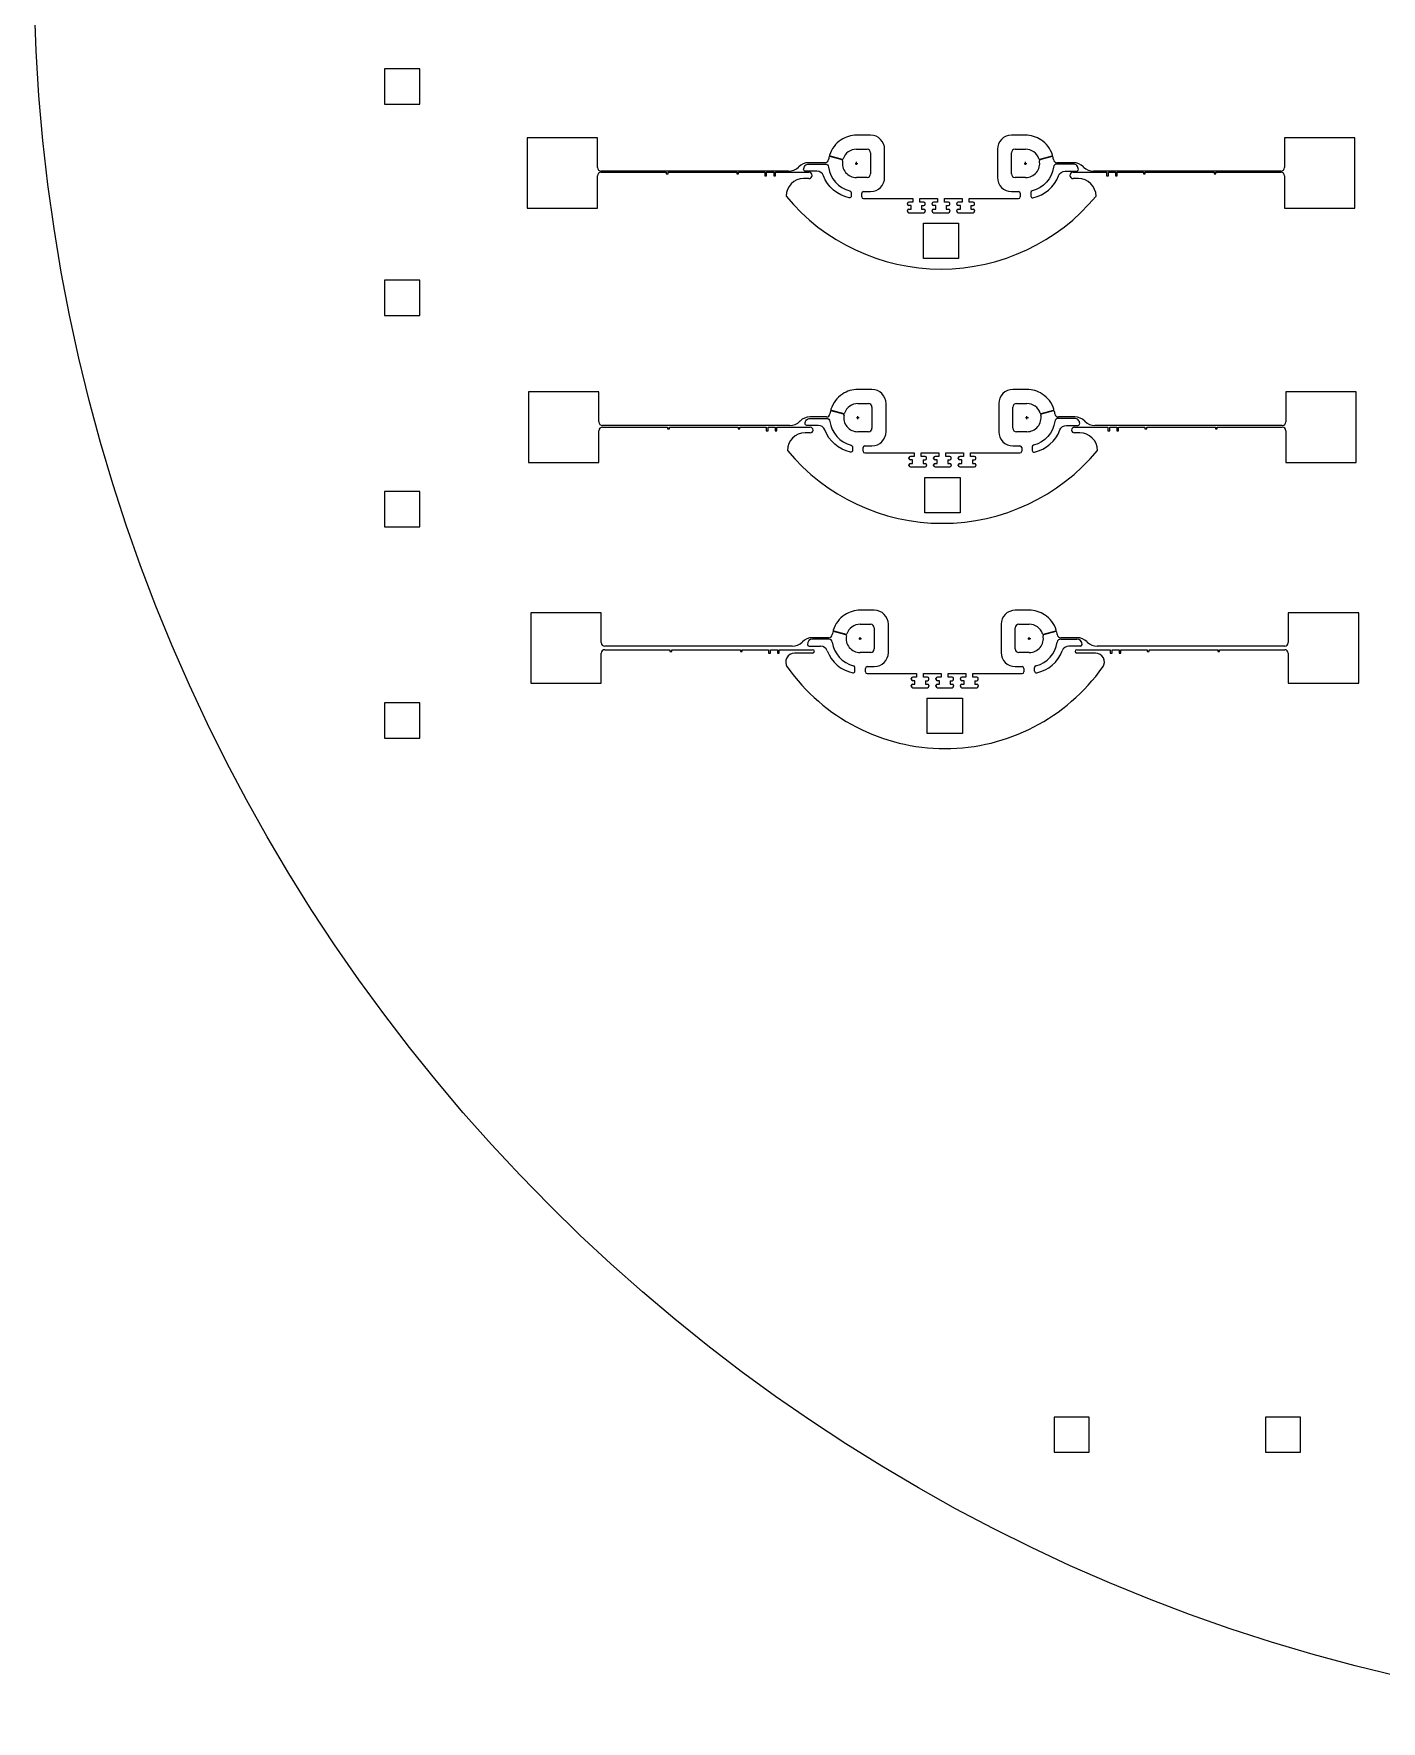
# Model space of a CAD drawing. Header units: feet. Extents: x -1170 to 123593, y -32664 to 67336.
# Drawn here: x -1170 to 37079, y -32664 to 15252 of the extents above; entities that cross this region are included whole.
import ezdxf

# ---------------------------------------------------------------- set-up
doc = ezdxf.new("R2010")
doc.units = ezdxf.units.FT
doc.header["$MEASUREMENT"] = 0
doc.linetypes.add('CENTER2', pattern=[1.125, 0.75, -0.125, 0.125, -0.125])
doc.layers.get('DEFPOINTS').update_dxf_attribs({"color": 255, "linetype": 'CONTINUOUS'})
doc.layers.add('5_DARK', color=255, linetype='CONTINUOUS')

# ---------------------------------------------------------------- blocks, each defined once
blk = doc.blocks.new('*U115')
at = {"layer": '5_DARK', "linetype": 'Continuous'}
blk.add_lwpolyline([(-500, -500), (500, -500), (500, 500), (-500, 500)], close=True, dxfattribs=at)
blk = doc.blocks.new('*U116')
at = {"layer": '5_DARK', "color": 0, "linetype": 'ByBlock', "lineweight": -2, "transparency": 16777216}
for p in [(0, 42000), (0, 36000), (0, 30000), (0, 24000), (0, 18000), (0, 12000), (0, 6000), (0, 0)]:
    blk.add_blockref('*U115', p, dxfattribs=at)
blk = doc.blocks.new('*U119')
at = {"layer": '5_DARK', "linetype": 'Continuous'}
blk.add_lwpolyline([(-500, -500), (500, -500), (500, 500), (-500, 500)], close=True, dxfattribs=at)
blk = doc.blocks.new('*U120')
at = {"layer": '5_DARK', "color": 0, "linetype": 'ByBlock', "lineweight": -2, "transparency": 16777216}
for p in [(0, 0), (6000, 0), (12000, 0), (18000, 0), (24000, 0), (30000, 0), (36000, 0), (42000, 0)]:
    blk.add_blockref('*U119', p, dxfattribs=at)
blk = doc.blocks.new('*U390')
at = {"layer": '5_DARK', "color": 0, "linetype": 'Continuous', "transparency": 16777216}
for p, q in [((-20, 0), (20, 0)), ((0, -20), (0, 20))]:
    blk.add_line(p, q, dxfattribs=at)
blk = doc.blocks.new('*U389')
at = {"layer": '5_DARK', "color": 0, "linetype": 'Continuous', "transparency": 16777216}
for p, q in [((-40, 0), (40, 0)), ((0, -40), (0, 40))]:
    blk.add_line(p, q, dxfattribs=at)
blk = doc.blocks.new('*U392')
at = {"layer": '5_DARK', "color": 0, "linetype": 'Continuous', "transparency": 16777216}
for p, q in [((-20, 0), (20, 0)), ((0, -20), (0, 20))]:
    blk.add_line(p, q, dxfattribs=at)
blk = doc.blocks.new('*U393')
at = {"layer": '5_DARK', "color": 0, "linetype": 'Continuous', "transparency": 16777216}
for p, q in [((-20, 0), (20, 0)), ((0, -20), (0, 20))]:
    blk.add_line(p, q, dxfattribs=at)
blk = doc.blocks.new('*U374')
at = {"layer": '5_DARK', "color": 0, "linetype": 'Continuous', "transparency": 16777216}
for p, q in [((-20, 0), (20, 0)), ((0, -20), (0, 20))]:
    blk.add_line(p, q, dxfattribs=at)
blk = doc.blocks.new('*U387')
at = {"layer": '5_DARK', "color": 0, "linetype": 'Continuous', "transparency": 16777216}
for p, q in [((-20, 0), (20, 0)), ((0, -20), (0, 20))]:
    blk.add_line(p, q, dxfattribs=at)
blk = doc.blocks.new('*U386')
at = {"layer": '5_DARK', "color": 0, "linetype": 'Continuous', "transparency": 16777216}
for p, q in [((-40, 0), (40, 0)), ((0, -40), (0, 40))]:
    blk.add_line(p, q, dxfattribs=at)
blk = doc.blocks.new('*U385')
at = {"layer": '5_DARK', "color": 0, "linetype": 'Continuous', "transparency": 16777216}
for p, q in [((-20, 0), (20, 0)), ((0, -20), (0, 20))]:
    blk.add_line(p, q, dxfattribs=at)
blk = doc.blocks.new('*U388')
at = {"layer": '5_DARK', "color": 0, "linetype": 'Continuous', "transparency": 16777216}
for p, q in [((-20, 0), (20, 0)), ((0, -20), (0, 20))]:
    blk.add_line(p, q, dxfattribs=at)
blk = doc.blocks.new('*U391')
at = {"layer": '5_DARK', "color": 0, "linetype": 'Continuous', "transparency": 16777216}
for p, q in [((-20, 0), (20, 0)), ((0, -20), (0, 20))]:
    blk.add_line(p, q, dxfattribs=at)
blk = doc.blocks.new('*U380')
at = {"layer": '5_DARK', "color": 0, "linetype": 'Continuous', "transparency": 16777216}
for p, q in [((-20, 0), (20, 0)), ((0, -20), (0, 20))]:
    blk.add_line(p, q, dxfattribs=at)
blk = doc.blocks.new('*U379')
at = {"layer": '5_DARK', "color": 0, "linetype": 'Continuous', "transparency": 16777216}
for p, q in [((-40, 0), (40, 0)), ((0, -40), (0, 40))]:
    blk.add_line(p, q, dxfattribs=at)
blk = doc.blocks.new('*U382')
at = {"layer": '5_DARK', "color": 0, "linetype": 'Continuous', "transparency": 16777216}
for p, q in [((-20, 0), (20, 0)), ((0, -20), (0, 20))]:
    blk.add_line(p, q, dxfattribs=at)
blk = doc.blocks.new('*U383')
at = {"layer": '5_DARK', "color": 0, "linetype": 'Continuous', "transparency": 16777216}
for p, q in [((-20, 0), (20, 0)), ((0, -20), (0, 20))]:
    blk.add_line(p, q, dxfattribs=at)
blk = doc.blocks.new('*U384')
at = {"layer": '5_DARK', "color": 0, "linetype": 'Continuous', "transparency": 16777216}
for p, q in [((-20, 0), (20, 0)), ((0, -20), (0, 20))]:
    blk.add_line(p, q, dxfattribs=at)
blk = doc.blocks.new('*U377')
at = {"layer": '5_DARK', "color": 0, "linetype": 'Continuous', "transparency": 16777216}
for p, q in [((-20, 0), (20, 0)), ((0, -20), (0, 20))]:
    blk.add_line(p, q, dxfattribs=at)
blk = doc.blocks.new('*U376')
at = {"layer": '5_DARK', "color": 0, "linetype": 'Continuous', "transparency": 16777216}
for p, q in [((-40, 0), (40, 0)), ((0, -40), (0, 40))]:
    blk.add_line(p, q, dxfattribs=at)
blk = doc.blocks.new('*U375')
at = {"layer": '5_DARK', "color": 0, "linetype": 'Continuous', "transparency": 16777216}
for p, q in [((-20, 0), (20, 0)), ((0, -20), (0, 20))]:
    blk.add_line(p, q, dxfattribs=at)
blk = doc.blocks.new('*U378')
at = {"layer": '5_DARK', "color": 0, "linetype": 'Continuous', "transparency": 16777216}
for p, q in [((-20, 0), (20, 0)), ((0, -20), (0, 20))]:
    blk.add_line(p, q, dxfattribs=at)
blk = doc.blocks.new('*U381')
at = {"layer": '5_DARK', "color": 0, "linetype": 'Continuous', "transparency": 16777216}
for p, q in [((-20, 0), (20, 0)), ((0, -20), (0, 20))]:
    blk.add_line(p, q, dxfattribs=at)

msp = doc.modelspace()

# ---------------------------------------------------------------- linework, layer by layer
at = {"layer": '5_DARK', "linetype": 'Continuous'}
for p, q in [((22583, 12371), (22183, 12371)), ((26983, 12371), (26583, 12371)), ((21291, 11591), (20825, 11591)), ((21776, 11670), (21427, 11763)), ((21432, 11783), (21781, 11689)), ((22183, 11971), (22483, 11971)), ((22583, 11871), (22583, 11271)), ((22983, 11171), (22983, 11971)), ((26183, 11971), (26183, 11171)), ((26583, 11271), (26583, 11871)), ((26683, 11971), (26983, 11971)), ((27385, 11689), (27733, 11783)), ((27738, 11763), (27390, 11670)), ((28340, 11591), (27875, 11591)), ((19383, 11351), (14933, 11351)), ((14933, 11321), (16783, 11321)), ((16783, 11321), (16783, 11271)), ((16783, 11271), (16833, 11271)), ((16833, 11271), (16833, 11321)), ((16833, 11321), (18783, 11321)), ((18783, 11321), (18783, 11271)), ((18783, 11271), (18833, 11271)), ((18833, 11271), (18833, 11321)), ((18833, 11321), (19583, 11321)), ((20254, 11351), (19383, 11351)), ((19583, 11321), (19583, 11221)), ((19583, 11221), (19633, 11221)), ((19633, 11221), (19633, 11321)), ((19633, 11321), (19833, 11321)), ((19833, 11321), (19833, 11221)), ((19833, 11221), (19883, 11221)), ((19883, 11221), (19883, 11321)), ((19883, 11321), (20833, 11321)), ((20543, 11474), (20537, 11468)), ((20833, 11139), (20683, 11139)), ((22483, 11171), (22183, 11171)), ((26983, 11171), (26683, 11171)), ((28332, 11321), (29282, 11321)), ((28483, 11139), (28332, 11139)), ((28629, 11468), (28623, 11474)), ((29782, 11351), (28911, 11351)), ((29282, 11321), (29282, 11221)), ((29282, 11221), (29332, 11221)), ((29332, 11221), (29332, 11321)), ((29332, 11321), (29532, 11321)), ((29532, 11321), (29532, 11221)), ((29532, 11221), (29582, 11221)), ((29582, 11221), (29582, 11321)), ((29582, 11321), (30332, 11321)), ((34232, 11351), (29782, 11351)), ((30332, 11321), (30332, 11271)), ((30332, 11271), (30382, 11271)), ((30382, 11271), (30382, 11321)), ((30382, 11321), (32332, 11321)), ((32332, 11321), (32332, 11271)), ((32332, 11271), (32382, 11271)), ((32382, 11271), (32382, 11321)), ((32382, 11321), (34232, 11321)), ((22333, 10621), (22333, 10721)), ((22383, 10771), (22583, 10771)), ((23783, 10571), (23783, 10471)), ((23983, 10471), (23983, 10571)), ((23983, 10571), (24233, 10571)), ((24233, 10571), (24483, 10571)), ((24483, 10571), (24483, 10471)), ((24683, 10471), (24683, 10571)), ((24683, 10571), (24933, 10571)), ((24933, 10571), (25183, 10571)), ((25183, 10571), (25183, 10471)), ((25383, 10471), (25383, 10571)), ((26583, 10771), (26783, 10771)), ((26833, 10721), (26833, 10621)), ((23633, 10411), (23633, 10431)), ((23633, 10211), (23633, 10231)), ((23783, 10471), (23673, 10471)), ((23733, 10371), (23673, 10371)), ((23673, 10271), (23733, 10271)), ((23673, 10171), (24093, 10171)), ((23673, 10171), (24093, 10171)), ((23733, 10271), (23733, 10371)), ((24093, 10471), (23983, 10471)), ((24033, 10371), (24033, 10271)), ((24033, 10371), (24093, 10371)), ((24033, 10271), (24093, 10271)), ((24133, 10411), (24133, 10431)), ((24133, 10231), (24133, 10211)), ((24333, 10411), (24333, 10431)), ((24333, 10211), (24333, 10231)), ((24483, 10471), (24373, 10471)), ((24433, 10371), (24373, 10371)), ((24373, 10271), (24433, 10271)), ((24373, 10171), (24793, 10171)), ((24373, 10171), (24793, 10171)), ((24433, 10271), (24433, 10371)), ((24793, 10471), (24683, 10471)), ((24733, 10371), (24733, 10271)), ((24733, 10371), (24793, 10371)), ((24733, 10271), (24793, 10271)), ((24833, 10411), (24833, 10431)), ((24833, 10231), (24833, 10211)), ((25033, 10411), (25033, 10431)), ((25033, 10211), (25033, 10231)), ((25183, 10471), (25073, 10471)), ((25133, 10371), (25073, 10371)), ((25073, 10271), (25133, 10271)), ((25073, 10171), (25493, 10171)), ((25073, 10171), (25493, 10171)), ((25133, 10271), (25133, 10371)), ((25493, 10471), (25383, 10471)), ((25433, 10371), (25433, 10271)), ((25433, 10371), (25493, 10371)), ((25433, 10271), (25493, 10271)), ((25533, 10411), (25533, 10431)), ((25533, 10231), (25533, 10211)), ((22622, 5151), (22222, 5151)), ((27022, 5151), (26622, 5151)), ((21330, 4371), (20864, 4371)), ((21814, 4450), (21466, 4543)), ((21471, 4562), (21820, 4469)), ((22222, 4751), (22522, 4751)), ((22622, 4651), (22622, 4051)), ((23022, 3951), (23022, 4751)), ((26222, 4751), (26222, 3951)), ((26622, 4051), (26622, 4651)), ((26722, 4751), (27022, 4751)), ((27424, 4469), (27772, 4562)), ((27777, 4543), (27429, 4450)), ((28379, 4371), (27914, 4371)), ((19422, 4131), (14972, 4131)), ((14972, 4081), (16822, 4081)), ((16822, 4081), (16822, 4031)), ((16822, 4031), (16872, 4031)), ((16872, 4031), (16872, 4081)), ((16872, 4081), (18822, 4081)), ((18822, 4081), (18822, 4031)), ((18822, 4031), (18872, 4031)), ((18872, 4031), (18872, 4081)), ((18872, 4081), (19622, 4081)), ((20293, 4131), (19422, 4131)), ((19622, 4081), (19622, 3981)), ((19622, 3981), (19672, 3981)), ((19672, 3981), (19672, 4081)), ((19672, 4081), (19872, 4081)), ((19872, 4081), (19872, 3981)), ((19872, 3981), (19922, 3981)), ((19922, 3981), (19922, 4081)), ((19922, 4081), (20872, 4081)), ((20581, 4254), (20576, 4248)), ((20872, 3919), (20722, 3919)), ((22522, 3951), (22222, 3951)), ((27022, 3951), (26722, 3951)), ((28371, 4081), (29321, 4081)), ((28522, 3919), (28371, 3919)), ((28667, 4248), (28662, 4254)), ((29821, 4131), (28950, 4131)), ((29321, 4081), (29321, 3981)), ((29321, 3981), (29371, 3981)), ((29371, 3981), (29371, 4081)), ((29371, 4081), (29571, 4081)), ((29571, 4081), (29571, 3981)), ((29571, 3981), (29621, 3981)), ((29621, 3981), (29621, 4081)), ((29621, 4081), (30371, 4081)), ((34271, 4131), (29821, 4131)), ((30371, 4081), (30371, 4031)), ((30371, 4031), (30421, 4031)), ((30421, 4031), (30421, 4081)), ((30421, 4081), (32371, 4081)), ((32371, 4081), (32371, 4031)), ((32371, 4031), (32421, 4031)), ((32421, 4031), (32421, 4081)), ((32421, 4081), (34271, 4081)), ((22372, 3401), (22372, 3501)), ((22422, 3551), (22622, 3551)), ((26622, 3551), (26822, 3551)), ((26872, 3501), (26872, 3401)), ((23672, 3191), (23672, 3211)), ((23672, 2991), (23672, 3011)), ((23822, 3251), (23712, 3251)), ((23772, 3151), (23712, 3151)), ((23712, 3051), (23772, 3051)), ((23712, 2951), (24132, 2951)), ((23712, 2951), (24132, 2951)), ((23772, 3051), (23772, 3151)), ((23822, 3351), (23822, 3251)), ((24022, 3251), (24022, 3351)), ((24022, 3351), (24272, 3351)), ((24132, 3251), (24022, 3251)), ((24072, 3151), (24072, 3051)), ((24072, 3151), (24132, 3151)), ((24072, 3051), (24132, 3051)), ((24172, 3191), (24172, 3211)), ((24172, 3011), (24172, 2991)), ((24272, 3351), (24522, 3351)), ((24372, 3191), (24372, 3211)), ((24372, 2991), (24372, 3011)), ((24522, 3251), (24412, 3251)), ((24472, 3151), (24412, 3151)), ((24412, 3051), (24472, 3051)), ((24412, 2951), (24832, 2951)), ((24412, 2951), (24832, 2951)), ((24472, 3051), (24472, 3151)), ((24522, 3351), (24522, 3251)), ((24722, 3251), (24722, 3351)), ((24722, 3351), (24972, 3351)), ((24832, 3251), (24722, 3251)), ((24772, 3151), (24772, 3051)), ((24772, 3151), (24832, 3151)), ((24772, 3051), (24832, 3051)), ((24872, 3191), (24872, 3211)), ((24872, 3011), (24872, 2991)), ((24972, 3351), (25222, 3351)), ((25072, 3191), (25072, 3211)), ((25072, 2991), (25072, 3011)), ((25222, 3251), (25112, 3251)), ((25172, 3151), (25112, 3151)), ((25112, 3051), (25172, 3051)), ((25112, 2951), (25532, 2951)), ((25112, 2951), (25532, 2951)), ((25172, 3051), (25172, 3151)), ((25222, 3351), (25222, 3251)), ((25422, 3251), (25422, 3351)), ((25532, 3251), (25422, 3251)), ((25472, 3151), (25472, 3051)), ((25472, 3151), (25532, 3151)), ((25472, 3051), (25532, 3051)), ((25572, 3191), (25572, 3211)), ((25572, 3011), (25572, 2991)), ((22288, -1957), (22288, -1877)), ((22288, -1957), (22288, -1877)), ((22288, -1937), (22288, -1897)), ((22288, -1937), (22288, -1897)), ((22288, -1937), (22288, -1897)), ((22288, -1937), (22288, -1897)), ((22288, -1937), (22288, -1897)), ((27088, -1957), (27088, -1877)), ((27088, -1957), (27088, -1877)), ((27088, -1937), (27088, -1897)), ((27088, -1937), (27088, -1897)), ((27088, -1937), (27088, -1897)), ((27088, -1937), (27088, -1897)), ((27088, -1937), (27088, -1897)), ((20796, -2335), (20424, -2335)), ((20789, -2087), (20789, -2087)), ((20939, -2335), (20796, -2335)), ((20839, -2137), (21164, -2137)), ((21396, -1937), (20939, -1937)), ((22248, -1917), (22328, -1917)), ((22248, -1917), (22328, -1917)), ((22268, -1917), (22308, -1917)), ((22268, -1917), (22308, -1917)), ((22268, -1917), (22308, -1917)), ((22268, -1917), (22308, -1917)), ((22268, -1917), (22308, -1917)), ((27048, -1917), (27128, -1917)), ((27048, -1917), (27128, -1917)), ((27068, -1917), (27108, -1917)), ((27068, -1917), (27108, -1917)), ((27068, -1917), (27108, -1917)), ((27068, -1917), (27108, -1917)), ((27068, -1917), (27108, -1917)), ((27980, -1937), (28438, -1937)), ((28538, -2137), (28212, -2137)), ((28969, -2335), (28554, -2335)), ((28588, -2087), (28588, -2087)), ((22138, -2845), (22138, -2743)), ((27238, -2845), (27238, -2743)), ((23738, -3077), (23738, -3057)), ((23738, -3277), (23738, -3257)), ((23888, -3017), (23778, -3017)), ((23838, -3117), (23778, -3117)), ((23778, -3217), (23838, -3217)), ((23778, -3317), (24198, -3317)), ((23778, -3317), (24198, -3317)), ((23838, -3217), (23838, -3117)), ((23888, -2917), (23888, -3017)), ((24088, -3017), (24088, -2917)), ((24088, -2917), (24338, -2917)), ((24198, -3017), (24088, -3017)), ((24138, -3117), (24138, -3217)), ((24138, -3117), (24198, -3117)), ((24138, -3217), (24198, -3217)), ((24238, -3077), (24238, -3057)), ((24238, -3257), (24238, -3277)), ((24338, -2917), (24588, -2917)), ((24438, -3077), (24438, -3057)), ((24438, -3277), (24438, -3257)), ((24588, -3017), (24478, -3017)), ((24538, -3117), (24478, -3117)), ((24478, -3217), (24538, -3217)), ((24478, -3317), (24898, -3317)), ((24478, -3317), (24898, -3317)), ((24538, -3217), (24538, -3117)), ((24588, -2917), (24588, -3017)), ((24788, -3017), (24788, -2917)), ((24788, -2917), (25038, -2917)), ((24898, -3017), (24788, -3017)), ((24838, -3117), (24838, -3217)), ((24838, -3117), (24898, -3117)), ((24838, -3217), (24898, -3217)), ((24938, -3077), (24938, -3057)), ((24938, -3257), (24938, -3277)), ((25038, -2917), (25288, -2917)), ((25138, -3077), (25138, -3057)), ((25138, -3277), (25138, -3257)), ((25288, -3017), (25178, -3017)), ((25238, -3117), (25178, -3117)), ((25178, -3217), (25238, -3217)), ((25178, -3317), (25598, -3317)), ((25178, -3317), (25598, -3317)), ((25238, -3217), (25238, -3117)), ((25288, -2917), (25288, -3017)), ((25488, -3017), (25488, -2917)), ((25598, -3017), (25488, -3017)), ((25538, -3117), (25538, -3217)), ((25538, -3117), (25598, -3117)), ((25538, -3217), (25598, -3217)), ((25638, -3077), (25638, -3057)), ((25638, -3257), (25638, -3277)), ((24188, -3617), (25188, -3617)), ((24188, -4617), (24188, -3617)), ((25188, -3617), (25188, -4617)), ((25188, -4617), (24188, -4617))]:
    msp.add_line(p, q, dxfattribs=at)
for points in [[(21390, 11464, 0.309211), (21995, 10794, -0.346237), (22033, 10745), (22033, 10642, -0.477796), (21972, 10594, -0.255638), (21246, 11221, 0.312963), (21059, 11351), (20733, 11351, -0.414214), (20683, 11401), (20683, 11401, -0.414214), (20833, 11551), (21291, 11551, -0.375565)], [(27776, 11464, -0.309211), (27171, 10794, 0.346237), (27133, 10745), (27133, 10642, 0.477796), (27193, 10594, 0.255638), (27919, 11221, -0.312963), (28107, 11351), (28432, 11351, 0.414214), (28482, 11401), (28482, 11401, 0.414214), (28332, 11551), (27875, 11551, 0.375565)], [(21429, 4244, 0.309211), (22033, 3573, -0.346237), (22072, 3525), (22072, 3422, -0.477796), (22011, 3373, -0.255638), (21285, 4001, 0.312963), (21097, 4131), (20772, 4131, -0.414214), (20722, 4181), (20722, 4181, -0.414214), (20872, 4331), (21330, 4331, -0.375565)], [(27814, 4244, -0.309211), (27210, 3573, 0.346237), (27172, 3525), (27172, 3422, 0.477796), (27232, 3373, 0.255638), (27958, 4001, -0.312963), (28146, 4131), (28471, 4131, 0.414214), (28521, 4181), (28521, 4181, 0.414214), (28371, 4331), (27914, 4331, 0.375565)]]:
    msp.add_lwpolyline(points, format="xyb", close=True, dxfattribs=at)
for points in [[(24083, 9871), (25083, 9871), (25083, 8871), (24083, 8871)], [(24122, 2651), (25122, 2651), (25122, 1651), (24122, 1651)]]:
    msp.add_lwpolyline(points, close=True, dxfattribs=at)
msp.add_circle((48830, 17336), 50000, dxfattribs=at)
for centre, radius, start, end in [((22183, 11571), 800, 122.9395, 162.7958), ((22183, 11571), 800, 90, 122.9395), ((22583, 11971), 400, 0, 90), ((26583, 11971), 400, 90, 180), ((26983, 11571), 800, 57.0605, 90), ((26983, 11571), 800, 17.2042, 57.0605), ((20825, 11191), 400, 90, 135), ((21291, 11691), 100, 270, 352.3377), ((22183, 11571), 800, 167.2042, 172.3377), ((21422, 11744), 20, 75, 167.2042), ((21438, 11802), 20, 162.7958, 255), ((21770, 11651), 20, 349.096, 75), ((21786, 11709), 20, 255, 340.904), ((22183, 11571), 400, 169.096, 270), ((22183, 11571), 400, 125.465, 160.904), ((22183, 11571), 400, 90, 125.465), ((22483, 11871), 100, 0, 90), ((26683, 11871), 100, 90, 180), ((26983, 11571), 400, 54.535, 90), ((26983, 11571), 400, 270, 10.904), ((26983, 11571), 400, 19.096, 54.535), ((27380, 11709), 20, 199.096, 285), ((27395, 11651), 20, 105, 190.904), ((27728, 11802), 20, 285, 17.2042), ((27743, 11744), 20, 12.7958, 105), ((26983, 11571), 800, 7.6623, 12.7958), ((27875, 11691), 100, 187.6623, 270), ((28340, 11191), 400, 45, 90), ((20683, 10639), 500, 90, 180), ((20254, 11751), 400, 270, 315), ((20833, 11230), 91, 270, 90), ((22483, 11271), 100, 270, 0), ((22583, 11171), 400, 270, 0), ((26583, 11171), 400, 180, 270), ((26683, 11271), 100, 180, 270), ((28332, 11230), 91, 90, 270), ((28483, 10639), 500, 0, 90), ((28911, 11751), 400, 225, 270), ((24583, 14286), 5715, 219.653, 320.347), ((22383, 10721), 50, 90, 180), ((22383, 10621), 50, 180, 270), ((26783, 10721), 50, 0, 90), ((26783, 10621), 50, 270, 0), ((23673, 10431), 40, 90, 180), ((23673, 10411), 40, 180, 270), ((23673, 10231), 40, 90, 180), ((23673, 10211), 40, 180, 270), ((24093, 10431), 40, 0, 90), ((24093, 10411), 40, 270, 0), ((24093, 10231), 40, 0, 90), ((24093, 10211), 40, 270, 0), ((24373, 10431), 40, 90, 180), ((24373, 10411), 40, 180, 270), ((24373, 10231), 40, 90, 180), ((24373, 10211), 40, 180, 270), ((24793, 10431), 40, 0, 90), ((24793, 10411), 40, 270, 0), ((24793, 10231), 40, 0, 90), ((24793, 10211), 40, 270, 0), ((25073, 10431), 40, 90, 180), ((25073, 10411), 40, 180, 270), ((25073, 10231), 40, 90, 180), ((25073, 10211), 40, 180, 270), ((25493, 10431), 40, 0, 90), ((25493, 10411), 40, 270, 0), ((25493, 10231), 40, 0, 90), ((25493, 10211), 40, 270, 0), ((22222, 4351), 800, 122.9395, 162.7958), ((22222, 4351), 800, 90, 122.9395), ((22622, 4751), 400, 0, 90), ((26622, 4751), 400, 90, 180), ((27022, 4351), 800, 57.0605, 90), ((27022, 4351), 800, 17.2042, 57.0605), ((20864, 3971), 400, 90, 135), ((21330, 4471), 100, 270, 352.3377), ((22222, 4351), 800, 167.2042, 172.3377), ((21461, 4524), 20, 75, 167.2042), ((21476, 4582), 20, 162.7958, 255), ((21809, 4430), 20, 349.096, 75), ((21825, 4488), 20, 255, 340.904), ((22222, 4351), 400, 169.096, 270), ((22222, 4351), 400, 125.465, 160.904), ((22222, 4351), 400, 90, 125.465), ((22522, 4651), 100, 0, 90), ((26722, 4651), 100, 90, 180), ((27022, 4351), 400, 54.535, 90), ((27022, 4351), 400, 270, 10.904), ((27022, 4351), 400, 19.096, 54.535), ((27418, 4488), 20, 199.096, 285), ((27434, 4430), 20, 105, 190.904), ((27767, 4582), 20, 285, 17.2042), ((27782, 4524), 20, 12.7958, 105), ((27022, 4351), 800, 7.6623, 12.7958), ((27914, 4471), 100, 187.6623, 270), ((28379, 3971), 400, 45, 90), ((20722, 3419), 500, 90, 180), ((20293, 4531), 400, 270, 315), ((20872, 4000), 81, 270, 90), ((22522, 4051), 100, 270, 360), ((22622, 3951), 400, 270, 0), ((26622, 3951), 400, 180, 270), ((26722, 4051), 100, 180, 270), ((28371, 4000), 81, 90, 270), ((28522, 3419), 500, 0, 90), ((28950, 4531), 400, 225, 270), ((24622, 7066), 5715, 219.653, 320.347), ((22422, 3501), 50, 90, 180), ((22422, 3401), 50, 180, 270), ((26822, 3501), 50, 0, 90), ((26822, 3401), 50, 270, 0), ((23712, 3211), 40, 90, 180), ((23712, 3191), 40, 180, 270), ((23712, 3011), 40, 90, 180), ((23712, 2991), 40, 180, 270), ((24132, 3211), 40, 0, 90), ((24132, 3191), 40, 270, 0), ((24132, 3011), 40, 0, 90), ((24132, 2991), 40, 270, 0), ((24412, 3211), 40, 90, 180), ((24412, 3191), 40, 180, 270), ((24412, 3011), 40, 90, 180), ((24412, 2991), 40, 180, 270), ((24832, 3211), 40, 0, 90), ((24832, 3191), 40, 270, 0), ((24832, 3011), 40, 0, 90), ((24832, 2991), 40, 270, 0), ((25112, 3211), 40, 90, 180), ((25112, 3191), 40, 180, 270), ((25112, 3011), 40, 90, 180), ((25112, 2991), 40, 180, 270), ((25532, 3211), 40, 0, 90), ((25532, 3191), 40, 270, 0), ((25532, 3011), 40, 0, 90), ((25532, 2991), 40, 270, 0), ((20424, -2585), 250, 90, 215.2837), ((20939, -2087), 150, 90, 180), ((20839, -2087), 50, 180, 270), ((21164, -2337), 200, 20.4873, 90), ((22288, -1917), 1000, 200.4873, 257.8468), ((21396, -2037), 100, 7.6623, 90), ((22288, -1917), 800, 187.6623, 256.391), ((27088, -1917), 800, 283.609, 352.3377), ((27088, -1917), 1000, 282.1532, 339.5127), ((27980, -2037), 100, 90, 172.3377), ((28212, -2337), 200, 90, 159.5127), ((28438, -2087), 150, 0, 90), ((28538, -2087), 50, 270, 0), ((28969, -2585), 250, 324.7163, 90), ((24696, 439), 5484, 215.2837, 324.7163), ((22088, -2845), 50, 257.8468, 360), ((22088, -2743), 50, 0, 76.391), ((27288, -2743), 50, 103.609, 180), ((27288, -2845), 50, 180, 282.1532), ((23778, -3057), 40, 90, 180), ((23778, -3077), 40, 180, 270), ((23778, -3257), 40, 90, 180), ((23778, -3277), 40, 180, 270), ((24198, -3057), 40, 0, 90), ((24198, -3077), 40, 270, 0), ((24198, -3257), 40, 0, 90), ((24198, -3277), 40, 270, 0), ((24478, -3057), 40, 90, 180), ((24478, -3077), 40, 180, 270), ((24478, -3257), 40, 90, 180), ((24478, -3277), 40, 180, 270), ((24898, -3057), 40, 0, 90), ((24898, -3077), 40, 270, 0), ((24898, -3257), 40, 0, 90), ((24898, -3277), 40, 270, 0), ((25178, -3057), 40, 90, 180), ((25178, -3077), 40, 180, 270), ((25178, -3257), 40, 90, 180), ((25178, -3277), 40, 180, 270), ((25598, -3057), 40, 0, 90), ((25598, -3077), 40, 270, 0), ((25598, -3257), 40, 0, 90), ((25598, -3277), 40, 270, 0)]:
    msp.add_arc(centre, radius, start, end, dxfattribs=at)
at = {"layer": 'DEFPOINTS', "linetype": 'Continuous'}
for p, q in [((14833, 12301), (12833, 12301)), ((12833, 12301), (12833, 11301)), ((14833, 11451), (14833, 12301)), ((36332, 12301), (34332, 12301)), ((34332, 12301), (34332, 11451)), ((36332, 11301), (36332, 12301)), ((12833, 11301), (12833, 10301)), ((14833, 10301), (14833, 11221)), ((34332, 11221), (34332, 10301)), ((36332, 10301), (36332, 11301)), ((22383, 10571), (23783, 10571)), ((25383, 10571), (26783, 10571)), ((12833, 10301), (14833, 10301)), ((34332, 10301), (36332, 10301)), ((14872, 5081), (12872, 5081)), ((12872, 5081), (12872, 4081)), ((14872, 4231), (14872, 5081)), ((36371, 5081), (34371, 5081)), ((34371, 5081), (34371, 4231)), ((36371, 4081), (36371, 5081)), ((12872, 4081), (12872, 3081)), ((14872, 3081), (14872, 3981)), ((34371, 3981), (34371, 3081)), ((36371, 3081), (36371, 4081)), ((12872, 3081), (14872, 3081)), ((22422, 3351), (23822, 3351)), ((25422, 3351), (26822, 3351)), ((34371, 3081), (36371, 3081)), ((14939, -1187), (12939, -1187)), ((12939, -1187), (12939, -2187)), ((14939, -2037), (14939, -1187)), ((22688, -1117), (22288, -1117)), ((27088, -1117), (26688, -1117)), ((36438, -1187), (34438, -1187)), ((34438, -1187), (34438, -2037)), ((36438, -2187), (36438, -1187)), ((21396, -1897), (20931, -1897)), ((21881, -1818), (21533, -1725)), ((21538, -1705), (21886, -1799)), ((22288, -1517), (22588, -1517)), ((22688, -1617), (22688, -2217)), ((23088, -2317), (23088, -1517)), ((26288, -1517), (26288, -2317)), ((26688, -2217), (26688, -1617)), ((26788, -1517), (27088, -1517)), ((27490, -1799), (27839, -1705)), ((27844, -1725), (27496, -1818)), ((28446, -1897), (27980, -1897)), ((12939, -2187), (12939, -3187)), ((14939, -3187), (14939, -2337)), ((19489, -2137), (15039, -2137)), ((15039, -2237), (16889, -2237)), ((16889, -2237), (16889, -2287)), ((16889, -2287), (16939, -2287)), ((16939, -2287), (16939, -2237)), ((16939, -2237), (18889, -2237)), ((18889, -2237), (18889, -2287)), ((18889, -2287), (18939, -2287)), ((18939, -2287), (18939, -2237)), ((18939, -2237), (19689, -2237)), ((20360, -2137), (19489, -2137)), ((19689, -2237), (19689, -2337)), ((19689, -2337), (19739, -2337)), ((19739, -2337), (19739, -2237)), ((19739, -2237), (19939, -2237)), ((19939, -2237), (19939, -2337)), ((19939, -2337), (19989, -2337)), ((19989, -2337), (19989, -2237)), ((19989, -2237), (20939, -2237)), ((20648, -2014), (20642, -2019)), ((22588, -2317), (22288, -2317)), ((27088, -2317), (26788, -2317)), ((28438, -2237), (29388, -2237)), ((28554, -2335), (28438, -2335)), ((28734, -2019), (28729, -2014)), ((29888, -2137), (29017, -2137)), ((29388, -2237), (29388, -2337)), ((29388, -2337), (29438, -2337)), ((29438, -2337), (29438, -2237)), ((29438, -2237), (29638, -2237)), ((29638, -2237), (29638, -2337)), ((29638, -2337), (29688, -2337)), ((29688, -2337), (29688, -2237)), ((29688, -2237), (30438, -2237)), ((34338, -2137), (29888, -2137)), ((30438, -2237), (30438, -2287)), ((30438, -2287), (30488, -2287)), ((30488, -2287), (30488, -2237)), ((30488, -2237), (32438, -2237)), ((32438, -2237), (32438, -2287)), ((32438, -2287), (32488, -2287)), ((32488, -2287), (32488, -2237)), ((32488, -2237), (34338, -2237)), ((34438, -2337), (34438, -3187)), ((36438, -3187), (36438, -2187)), ((22438, -2867), (22438, -2767)), ((22488, -2717), (22688, -2717)), ((26688, -2717), (26888, -2717)), ((26938, -2767), (26938, -2867)), ((12939, -3187), (14939, -3187)), ((22488, -2917), (23888, -2917)), ((25488, -2917), (26888, -2917)), ((34438, -3187), (36438, -3187))]:
    msp.add_line(p, q, dxfattribs=at)
for centre, radius, start, end in [((14933, 11451), 100, 180, 270), ((14933, 11221), 100, 90, 180), ((34232, 11451), 100, 270, 0), ((34232, 11221), 100, 0, 90), ((14972, 4231), 100, 180, 270), ((14972, 3981), 100, 90, 180), ((34271, 4231), 100, 270, 0), ((34271, 3981), 100, 0, 90), ((22288, -1917), 800, 122.9395, 162.7958), ((22288, -1917), 800, 90, 122.9395), ((22688, -1517), 400, 0, 90), ((26688, -1517), 400, 90, 180), ((27088, -1917), 800, 57.0605, 90), ((27088, -1917), 800, 17.2042, 57.0605), ((20931, -2297), 400, 90, 135), ((21396, -1797), 100, 270, 352.3377), ((22288, -1917), 800, 167.2042, 172.3377), ((21528, -1744), 20, 75, 167.2042), ((21543, -1686), 20, 162.7958, 255), ((21876, -1837), 20, 349.096, 75), ((21891, -1779), 20, 255, 340.904), ((22288, -1917), 400, 169.096, 270), ((22288, -1917), 400, 125.465, 160.904), ((22288, -1917), 400, 90, 125.465), ((22588, -1617), 100, 0, 90), ((26788, -1617), 100, 90, 180), ((27088, -1917), 400, 54.535, 90), ((27088, -1917), 400, 270, 10.904), ((27088, -1917), 400, 19.096, 54.535), ((27485, -1779), 20, 199.096, 285), ((27501, -1837), 20, 105, 190.904), ((27833, -1686), 20, 285, 17.2042), ((27849, -1744), 20, 12.7958, 105), ((27088, -1917), 800, 7.6623, 12.7958), ((27980, -1797), 100, 187.6623, 270), ((28446, -2297), 400, 45, 90), ((15039, -2037), 100, 180, 270), ((15039, -2337), 100, 90, 180), ((20360, -1737), 400, 270, 315), ((20939, -2286), 49, 270, 90), ((22588, -2217), 100, 270, 0), ((22688, -2317), 400, 270, 0), ((26688, -2317), 400, 180, 270), ((26788, -2217), 100, 180, 270), ((28438, -2286), 49, 90, 270), ((29017, -1737), 400, 225, 270), ((34338, -2037), 100, 270, 0), ((34338, -2337), 100, 0, 90), ((22488, -2767), 50, 90, 180), ((22488, -2867), 50, 180, 270), ((26888, -2767), 50, 0, 90), ((26888, -2867), 50, 270, 0)]:
    msp.add_arc(centre, radius, start, end, dxfattribs=at)

# ---------------------------------------------------------------- block references
at = {"layer": '5_DARK', "linetype": 'Continuous'}
for name, p in [('*U116', (9288, -4248)), ('*U120', (28291, -24527))]:
    msp.add_blockref(name, p, dxfattribs=at)
at = {"layer": '5_DARK', "linetype": 'CENTER2'}
for name, p in [('*U379', (22183, 11571)), ('*U380', (22183, 11571)), ('*U382', (22183, 11571)), ('*U383', (22183, 11571)), ('*U384', (22183, 11571)), ('*U376', (26983, 11571)), ('*U377', (26983, 11571)), ('*U375', (26983, 11571)), ('*U378', (26983, 11571)), ('*U381', (26983, 11571)), ('*U389', (22222, 4351)), ('*U390', (22222, 4351)), ('*U392', (22222, 4351)), ('*U393', (22222, 4351)), ('*U374', (22222, 4351)), ('*U386', (27022, 4351)), ('*U387', (27022, 4351)), ('*U385', (27022, 4351)), ('*U388', (27022, 4351)), ('*U391', (27022, 4351))]:
    msp.add_blockref(name, p, dxfattribs=at)

doc.saveas('drawing.dxf')
